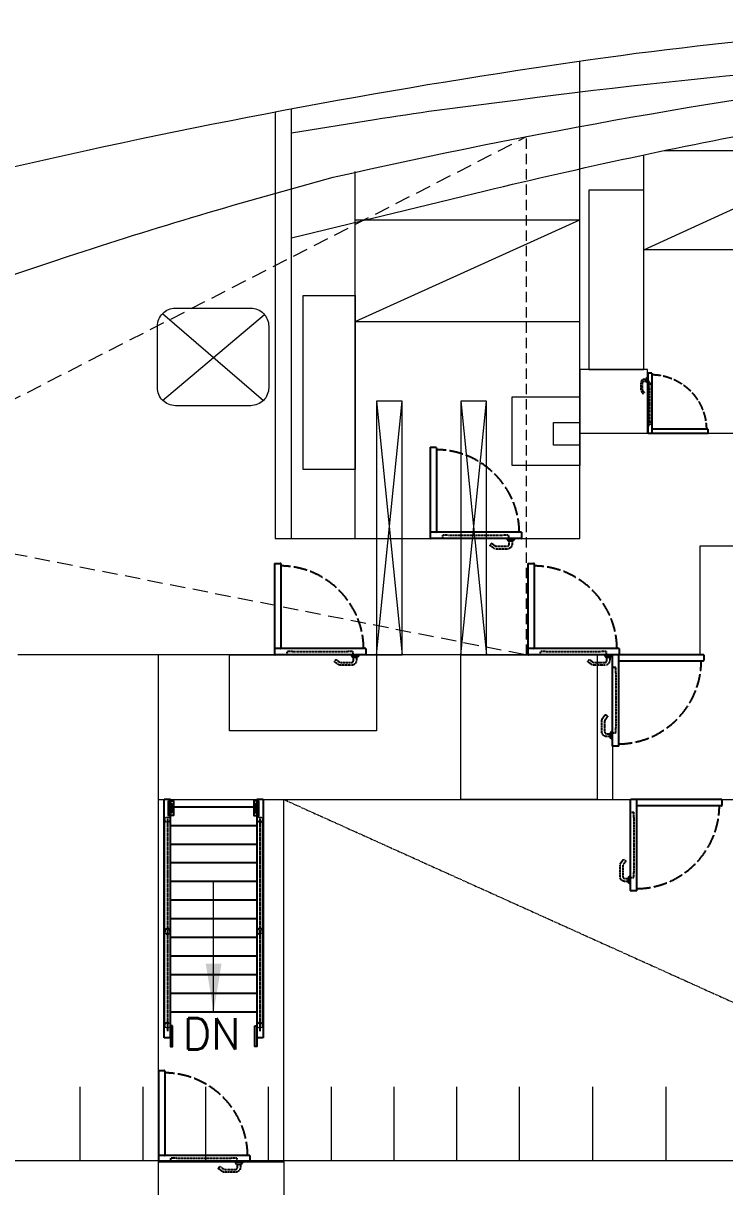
# Model space of a CAD drawing. Header units: inches. Extents: x -1413543 to -1222802, y -662286 to -549720.
# Drawn here: x -1398530 to -1389819, y -619114 to -604660 of the extents above; entities that cross this region are included whole.
import ezdxf

# ---------------------------------------------------------------- set-up
doc = ezdxf.new("R2010")
doc.units = ezdxf.units.IN
doc.header["$MEASUREMENT"] = 0
for name, pattern in [('ACAD_ISO02W100', [15, 12, -3]), ('CENTER', [2, 1.25, -0.25, 0.25, -0.25]), ('CENTER2', [1.125, 0.75, -0.125, 0.125, -0.125]), ('HIDDEN', [0.375, 0.25, -0.125]), ('HIDDENX2', [19.05, 12.7, -6.35])]:
    doc.linetypes.add(name, pattern=pattern)
doc.layers.get('0').update_dxf_attribs({"color": 1, "lineweight": 20})
for name, color, linetype in [('bd casing (6c34) - Visible', 8, 'HIDDEN'), ('bd glass (6c34) - Visible', 8, 'HIDDEN'), ('Dimension', 1, 'Continuous'), ('door (6c34) - Visible', 8, 'HIDDEN'), ('door (dd79) - Visible', 7, 'Continuous'), ('LADDER', 2, 'Continuous')]:
    doc.layers.add(name, color=color, linetype=linetype)
doc.layers.add('Door & Window & scuttle', color=2, linetype='Continuous', lineweight=25)
doc.styles.add('Romans', font='romans.shx', dxfattribs={"width": 0.8})
doc.styles.get("Standard").update_dxf_attribs({"font": 'arial.ttf'})
doc.dimstyles.new('Base Scale 1-300.1', dxfattribs={"dimscale": 300, "dimtxt": 2, "dimasz": 2, "dimexe": 1, "dimexo": 1, "dimgap": 0.7, "dimtad": 1, "dimdec": 0, "dimzin": 0, "dimdsep": 46, "dimtxsty": 'Romans', "dimcen": 0, "dimclrd": 256, "dimclre": 256, "dimclrt": 104, "dimadec": 0, "dimazin": 0, "dimtfac": 1, "dimtdec": 0, "dimtmove": 0, "dimatfit": 3, "dimfxl": 0, "dimtolj": 1, "dimtzin": 0, "dimlwd": -1, "dimlwe": -1, "dimarcsym": 0})

# ---------------------------------------------------------------- blocks, each defined once
blk = doc.blocks.new('frame23')
at = {"color": 0, "ltscale": 10}
for points in [[(346991, -60802), (346991, -60098)], [(347591, -60802), (347591, -60098)], [(348191, -60802), (348191, -60098)], [(348791, -60802), (348791, -60098)], [(349391, -60802), (349391, -60098)], [(349991, -60802), (349991, -60098)], [(350591, -60802), (350591, -60098)], [(351191, -60802), (351191, -60098)], [(351891, -60802), (351891, -60098)], [(352591, -60802), (352591, -60098)]]:
    blk.add_lwpolyline(points, dxfattribs=at)
at = {"color": 0}
blk.add_lwpolyline([(334889, -60802), (479991, -60802)], dxfattribs=at)
blk = doc.blocks.new('A$C2d3c49ee')
at = {"layer": 'LADDER', "color": 0}
for p, q in [((-2216.6, -4000), (-2216.6, -5922.6, 3562.1)), ((-2166.6, -4000, 0), (-2216.6, -4000)), ((-2166.6, -4000, 0), (-2166.6, -5922.6, 3562.1)), ((-1470, -5922.6, 3562.1), (-1470, -4000, -1290.1)), ((-1420, -4000, 0), (-1470, -4000, 0)), ((-1420, -5922.6, 3562.1), (-1420, -4000)), ((-2166.6, -4208.4, 7668.8), (-1470, -4208.4, 7668.8)), ((-2166.6, -4358.9, 7668.8), (-1470, -4358.9, 7668.8)), ((-2166.6, -4509.5, 7209.3), (-1470, -4509.5, 7209.3)), ((-2166.6, -4660, 3562.1), (-1470, -4660, 3562.1)), ((-2166.6, -4810.6, 3562.1), (-1470, -4810.6, 3562.1)), ((-2166.6, -4961.3, 1136), (-1470, -4961.3, 1136)), ((-2166.6, -5111.6, 3562.1), (-1470, -5111.6, 3562.1)), ((-2166.6, -5262.2, 3562.1), (-1470, -5262.2, 3562.1)), ((-2166.6, -5412.7, 5228.8), (-1470, -5412.7, 5228.8)), ((-2166.6, -5563.3, 5228.8), (-1470, -5563.3, 5228.8)), ((-2166.6, -5713.8, 3562.1), (-1470, -5713.8, 3562.1)), ((-2166.6, -5864.3, 3562.1), (-1470, -5864.3, 3562.1)), ((-2166.6, -5864.3, 3562.1), (-1470, -5864.3, 3562.1)), ((-2166.6, -5922.6, 3562.1), (-2216.6, -5922.6, 3562.1)), ((-1420, -5922.6, 3562.1), (-1470, -5922.6, 3562.1))]:
    blk.add_line(p, q, dxfattribs=at)
at = {"layer": 'LADDER', "color": 0, "lineweight": 20}
for p, q in [((-2212.5, -4098.2, 3562.1), (-2212.8, -5760.1, 3562.1)), ((-2169.6, -4098.2, 3562.1), (-2169.9, -5760.1, 3562.1)), ((-1467, -4098.2, 3562.1), (-1466.8, -5760.1, 3562.1)), ((-1424.1, -4098.2, 3562.1), (-1423.9, -5760.1, 3562.1))]:
    blk.add_line(p, q, dxfattribs=at)
at = {"layer": 'LADDER', "color": 0, "linetype": 'CENTER', "ltscale": 0.5}
for p, q in [((-2191.6, -5781.5, 3562.1), (-2191.1, -4053.2, 3562.1)), ((-1445, -5781.5, 3562.1), (-1445.6, -4053.2, 3562.1))]:
    blk.add_line(p, q, dxfattribs=at)
at = {"layer": 'LADDER', "color": 0}
for points, elevation in [([(-2151.6, -4096.9), (-2166.6, -4096.9), (-2166.6, -3928.6), (-2151.6, -3928.6)], 0), ([(-1485, -4096.9), (-1470, -4096.9), (-1470, -3928.6), (-1485, -3928.6)], 0), ([(-2182.6, -5912.6), (-2142.6, -5912.6), (-2142.6, -5792.6), (-2182.6, -5792.6)], 3562.1), ([(-2166.6, -5890.1), (-2158.6, -5890.1), (-2158.6, -5815.1), (-2166.6, -5815.1)], 3562.1), ([(-1454, -5912.6), (-1494, -5912.6), (-1494, -5792.6), (-1454, -5792.6)], 3562.1), ([(-1470, -5890.1), (-1478, -5890.1), (-1478, -5815.1), (-1470, -5815.1)], 3562.1)]:
    blk.add_lwpolyline(points, close=True, dxfattribs=dict(at, elevation=elevation))
at = {"layer": 'LADDER', "color": 0, "linetype": 'HIDDEN', "ltscale": 0.5}
for centre in [(-2191, -4858.8, 3562.1), (-1445.6, -4858.8, 3562.1)]:
    blk.add_circle(centre, 21.5, dxfattribs=at)
at = {"layer": 'LADDER', "color": 0, "lineweight": 20}
for centre, radius, start, end in [((-2191.1, -4098.2, 3562.1), 21.4, 0.00563, 180.00563), ((-1445.6, -4098.2, 3562.1), 21.4, 359.99437, 179.99437), ((-2191.3, -5760.1, 3562.1), 21.5, 179.99689, 0), ((-1445.3, -5760.1, 3562.1), 21.5, 180, 0.00311)]:
    blk.add_arc(centre, radius, start, end, dxfattribs=at)
at = {"layer": 'LADDER', "color": 0, "linetype": 'HIDDEN', "ltscale": 0.5}
for centre, start, end in [((-2190.9, -4101.1, 3562.1), 180.00087, 354.11477), ((-1445.7, -4101.1, 3562.1), 185.88523, 359.99913), ((-2191.3, -5760.1, 3562.1), 5.88523, 179.99913), ((-1445.3, -5760.1, 3562.1), 0.00087, 174.11477)]:
    blk.add_arc(centre, 21.5, start, end, dxfattribs=at)
blk = doc.blocks.new('qwee')
at = {"layer": 'bd casing (6c34) - Visible', "color": 0}
for points in [[(541433, -116123, -12), (541448, -116123, -12), (541463, -116123, -12)], [(541433, -116123, -12), (541433, -116147, -12), (541433, -116171, -12)], [(541433, -116651, -12), (541433, -116675, -12), (541433, -116699, -12)], [(541463, -116699, -12), (541448, -116699, -12), (541433, -116699, -12)]]:
    blk.add_open_spline(points, degree=2, dxfattribs=at)
at = {"layer": 'bd glass (6c34) - Visible', "color": 0}
blk.add_open_spline([(541433, -116651, -12), (541433, -116411, -12), (541433, -116171, -12)], degree=2, dxfattribs=at)
at = {"layer": 'Door & Window & scuttle', "color": 0, "linetype": 'ACAD_ISO02W100', "ltscale": 10}
blk.add_arc((541417, -116760, -12), 732, 90.7066, 179.4564, dxfattribs=at)
at = {"layer": 'door (6c34) - Visible', "color": 0}
for points, knots in [([(541486, -116092, -12), (541491, -116092, -12), (541496, -116092, -12), (541500, -116092, -12), (541503, -116092, -12), (541506, -116092, -12), (541509, -116092, -12), (541509, -116092, -12), (541510, -116092, -12), (541511, -116092, -12), (541513, -116092, -12), (541515, -116092, -12), (541516, -116092, -12), (541520, -116093, -12), (541523, -116094, -12), (541527, -116095, -12), (541530, -116096, -12), (541534, -116098, -12), (541537, -116100, -12), (541540, -116103, -12), (541543, -116105, -12), (541545, -116108, -12), (541548, -116111, -12), (541550, -116115, -12), (541551, -116118, -12), (541553, -116121, -12), (541554, -116125, -12), (541555, -116129, -12), (541555, -116130, -12), (541555, -116132, -12), (541555, -116134, -12), (541555, -116135, -12), (541555, -116136, -12), (541555, -116137, -12), (541555, -116138, -12), (541555, -116139, -12), (541555, -116140, -12), (541555, -116142, -12), (541555, -116144, -12), (541555, -116147, -12), (541555, -116149, -12), (541555, -116151, -12), (541555, -116154, -12), (541555, -116163, -12), (541555, -116173, -12), (541555, -116182, -12), (541555, -116192, -12), (541555, -116201, -12), (541555, -116210, -12), (541555, -116213, -12), (541555, -116215, -12), (541555, -116218, -12), (541555, -116220, -12), (541555, -116222, -12), (541555, -116225, -12), (541555, -116225, -12), (541555, -116226, -12), (541555, -116226, -12), (541555, -116227, -12), (541555, -116228, -12), (541555, -116229, -12), (541555, -116229, -12), (541555, -116230, -12), (541555, -116231, -12), (541555, -116234, -12), (541554, -116237, -12), (541554, -116240, -12), (541553, -116243, -12), (541552, -116246, -12), (541550, -116248, -12), (541550, -116249, -12), (541549, -116250, -12), (541549, -116250, -12), (541549, -116251, -12), (541548, -116252, -12), (541548, -116252, -12), (541547, -116253, -12), (541547, -116254, -12), (541547, -116254, -12), (541546, -116255, -12), (541546, -116255, -12), (541546, -116255, -12), (541545, -116256, -12), (541545, -116256, -12), (541545, -116256, -12), (541544, -116258, -12), (541542, -116260, -12), (541541, -116261, -12), (541540, -116263, -12), (541539, -116264, -12), (541538, -116266, -12), (541535, -116269, -12), (541533, -116272, -12), (541531, -116275, -12), (541528, -116279, -12), (541526, -116282, -12), (541523, -116285, -12)], [1.795647, 1.795647, 1.795647, 1.795647, 16.373701, 16.373701, 16.373701, 24.654515, 24.654515, 24.654515, 27.283929, 27.283929, 27.283929, 32.321107, 32.321107, 32.321107, 43.237309, 43.237309, 43.237309, 54.686123, 54.686123, 54.686123, 66.367219, 66.367219, 66.367219, 77.893449, 77.893449, 77.893449, 88.905867, 88.905867, 88.905867, 94.138366, 94.138366, 94.138366, 97.475142, 97.475142, 97.475142, 100.042977, 100.042977, 100.042977, 107.077017, 107.077017, 107.077017, 114.169226, 114.169226, 114.169226, 142.496763, 142.496763, 142.496763, 170.829157, 170.829157, 170.829157, 177.916258, 177.916258, 177.916258, 184.977658, 184.977658, 184.977658, 186.904096, 186.904096, 186.904096, 189.16594, 189.16594, 189.16594, 191.395327, 191.395327, 191.395327, 200.539981, 200.539981, 200.539981, 209.665065, 209.665065, 209.665065, 211.921544, 211.921544, 211.921544, 214.180847, 214.180847, 214.180847, 216.407599, 216.407599, 216.407599, 217.898003, 217.898003, 217.898003, 219.259092, 219.259092, 219.259092, 225.229087, 225.229087, 225.229087, 231.20403, 231.20403, 231.20403, 243.15237, 243.15237, 243.15237, 255.101362, 255.101362, 255.101362, 255.101362]), ([(541504, -116270, -12), (541506, -116267, -12), (541508, -116264, -12), (541511, -116261, -12), (541513, -116258, -12), (541516, -116254, -12), (541518, -116251, -12), (541519, -116250, -12), (541520, -116248, -12), (541522, -116246, -12), (541523, -116245, -12), (541524, -116243, -12), (541525, -116242, -12), (541525, -116241, -12), (541526, -116241, -12), (541526, -116241, -12), (541526, -116240, -12), (541527, -116240, -12), (541527, -116240, -12), (541527, -116239, -12), (541527, -116239, -12), (541527, -116239, -12), (541527, -116238, -12), (541528, -116238, -12), (541528, -116238, -12), (541528, -116238, -12), (541528, -116237, -12), (541528, -116237, -12), (541529, -116236, -12), (541530, -116234, -12), (541530, -116233, -12), (541530, -116232, -12), (541531, -116230, -12), (541531, -116229, -12), (541531, -116229, -12), (541531, -116228, -12), (541531, -116228, -12), (541531, -116228, -12), (541531, -116227, -12), (541531, -116226, -12), (541531, -116226, -12), (541531, -116225, -12), (541531, -116225, -12), (541531, -116222, -12), (541531, -116220, -12), (541531, -116218, -12), (541531, -116215, -12), (541531, -116213, -12), (541531, -116210, -12), (541531, -116201, -12), (541531, -116192, -12), (541531, -116182, -12), (541531, -116173, -12), (541531, -116163, -12), (541531, -116154, -12), (541531, -116151, -12), (541531, -116149, -12), (541531, -116147, -12), (541531, -116144, -12), (541531, -116142, -12), (541531, -116140, -12), (541531, -116139, -12), (541531, -116138, -12), (541531, -116137, -12), (541531, -116136, -12), (541531, -116136, -12), (541531, -116135, -12), (541531, -116135, -12), (541531, -116134, -12), (541530, -116133, -12), (541530, -116131, -12), (541530, -116130, -12), (541529, -116128, -12), (541528, -116127, -12), (541527, -116125, -12), (541526, -116124, -12), (541525, -116122, -12), (541524, -116121, -12), (541522, -116120, -12), (541521, -116119, -12), (541519, -116118, -12), (541518, -116118, -12), (541516, -116117, -12), (541515, -116117, -12), (541513, -116116, -12), (541512, -116116, -12), (541512, -116116, -12), (541511, -116116, -12), (541510, -116116, -12), (541509, -116116, -12), (541509, -116116, -12), (541506, -116116, -12), (541503, -116116, -12), (541500, -116116, -12), (541496, -116116, -12), (541491, -116116, -12), (541486, -116116, -12)], [0, 0, 0, 0, 11.948992, 11.948992, 11.948992, 23.897801, 23.897801, 23.897801, 29.872276, 29.872276, 29.872276, 35.85081, 35.85081, 35.85081, 37.203356, 37.203356, 37.203356, 38.427182, 38.427182, 38.427182, 39.456646, 39.456646, 39.456646, 40.483304, 40.483304, 40.483304, 41.51353, 41.51353, 41.51353, 45.656856, 45.656856, 45.656856, 49.780168, 49.780168, 49.780168, 50.816029, 50.816029, 50.816029, 52.361849, 52.361849, 52.361849, 54.243136, 54.243136, 54.243136, 61.349686, 61.349686, 61.349686, 68.43025, 68.43025, 68.43025, 96.769181, 96.769181, 96.769181, 125.112929, 125.112929, 125.112929, 132.188927, 132.188927, 132.188927, 139.323117, 139.323117, 139.323117, 141.790748, 141.790748, 141.790748, 143.489566, 143.489566, 143.489566, 145.85198, 145.85198, 145.85198, 150.863874, 150.863874, 150.863874, 156.102942, 156.102942, 156.102942, 161.411952, 161.411952, 161.411952, 166.618452, 166.618452, 166.618452, 171.527424, 171.527424, 171.527424, 173.960274, 173.960274, 173.960274, 176.063873, 176.063873, 176.063873, 184.170713, 184.170713, 184.170713, 198.212156, 198.212156, 198.212156, 198.212156])]:
    blk.add_open_spline(points, degree=3, knots=knots, dxfattribs=at)
blk.add_open_spline([(541523, -116285, -12), (541514, -116278, -12), (541504, -116270, -12)], degree=2, dxfattribs=at)
at = {"layer": 'door (dd79) - Visible', "color": 0}
for p, q in [((541408, -116008, -12), (541408, -116808, -12)), ((541408, -116008, -12), (541458, -116008, -12)), ((541463, -116013, -12), (541463, -116803, -12)), ((541468, -116074, -12), (541468, -116134, -12)), ((541474, -116074, -12), (541484, -116082, -12)), ((541474, -116077, -12), (541484, -116085, -12)), ((541484, -116126, -12), (541484, -116082, -12)), ((541468, -116134, -12), (541474, -116134, -12)), ((541474, -116134, -12), (541484, -116126, -12)), ((540663, -116808, -12), (540663, -116758, -12)), ((540663, -116808, -12), (541458, -116808, -12)), ((540668, -116753, -12), (541403, -116753, -12))]:
    blk.add_line(p, q, dxfattribs=at)
for centre, start, end in [((541458, -116013, -12), 360, 90), ((540668, -116758, -12), 90, 180), ((541403, -116758, -12), 360, 90), ((541458, -116803, -12), 270, 0)]:
    blk.add_arc(centre, 4.8, start, end, dxfattribs=at)
for points, degree in [([(541468, -116074, -12), (541471, -116074, -12), (541474, -116074, -12)], 2), ([(541468, -116077, -12), (541471, -116077, -12), (541474, -116077, -12)], 2), ([(541484, -116092, -12), (541485, -116092, -12), (541485, -116092, -12), (541486, -116092, -12)], 3), ([(541486, -116116, -12), (541486, -116116, -12), (541485, -116116, -12), (541484, -116116, -12)], 3), ([(541408, -116753, -12), (541408, -116778, -12), (541408, -116803, -12)], 2)]:
    blk.add_open_spline(points, degree=degree, dxfattribs=at)
blk = doc.blocks.new('344')
at = {"color": 0, "xscale": -1.166284279373328, "yscale": 1.166284279373328, "zscale": 1.166284279373328}
blk.add_blockref('qwee', (1172203, 20598, 13), dxfattribs=at)

msp = doc.modelspace()

# ---------------------------------------------------------------- linework, layer by layer
at = {"color": 0, "ltscale": 30}
for points in [[(-1246088, -631376), (-1258070, -631995), (-1261636, -632537), (-1264864, -632947), (-1264991, -632947), (-1383635, -632947, -0.029943), (-1393912, -631927, -0.028919), (-1400690, -630435), (-1408334, -628283), (-1408334, -618760), (-1408334, -609013), (-1406184, -608395, -0.013344), (-1398638, -606441, -0.021418), (-1391487, -605111, -0.033683), (-1385391, -604660), (-1264991, -604660), (-1261636, -605071), (-1258070, -605612), (-1246088, -606232)], [(-1375830, -632947, -0.029736), (-1383554, -632594, -0.039201), (-1394682, -630527, -0.014051), (-1397979, -629543, -0.012109), (-1403856, -627449, 0.000344), (-1406232, -626539), (-1408006, -625860), (-1408006, -618760), (-1408006, -611241), (-1406232, -610563, 0.000344), (-1403856, -609653, -0.012109), (-1397979, -607558, -0.014051), (-1394682, -606574, -0.04816), (-1379650, -604660)], [(-1395201, -607325), (-1392792, -606742, -0.013097), (-1389173, -605966, -0.027803), (-1383737, -605259, -0.010857), (-1378022, -604962)], [(-1395201, -606020), (-1394170, -605856, -0.010631), (-1392617, -605641, -0.025769), (-1385098, -605015, -35.400211)]]:
    msp.add_lwpolyline(points, format="xyb", dxfattribs=at)
for points in [[(-1395401, -605760), (-1395401, -611062), (-1391620, -611062), (-1391620, -605130)], [(-1395201, -611062), (-1395201, -605722)], [(-1390573, -606243), (-1388130, -606243), (-1388130, -607476), (-1390824, -607476), (-1390824, -606296)], [(-1390824, -607476), (-1388130, -606243)], [(-1394408, -611062), (-1394408, -606501)], [(-1394408, -607102), (-1391620, -607102)], [(-1394408, -608365), (-1391620, -607102)], [(-1396799, -608265), (-1395548, -609346)], [(-1396799, -609346), (-1395535, -608279)], [(-1394408, -608365), (-1391620, -608365)], [(-1391620, -609751), (-1386359, -609751), (-1386359, -608599), (-1375830, -608599)], [(-1394144, -609357), (-1393824, -612506)], [(-1394144, -612506), (-1393824, -609357)], [(-1393097, -609357), (-1392777, -612506)], [(-1393097, -612506), (-1392777, -609357)], [(-1375830, -609862), (-1384924, -609862), (-1384924, -611156), (-1390129, -611156), (-1390129, -612506), (-1398407, -612506)], [(-1396850, -618804), (-1396850, -612506)], [(-1391214, -612506), (-1391214, -614304)], [(-1396850, -614304), (-1375997, -614304)], [(-1395293, -618804), (-1395293, -614304)], [(-1410223, -618787), (-1225777, -618787)], [(-1410223, -618787), (-1225787, -618787)], [(-1395293, -618803), (-1395293, -623017)]]:
    msp.add_lwpolyline(points, dxfattribs=at)
at = {"color": 0, "linetype": 'HIDDENX2', "ltscale": 15}
for points in [[(-1404836, -612506), (-1392280, -606069)], [(-1398407, -612506), (-1404836, -612506), (-1404836, -610029)], [(-1404836, -610029), (-1392280, -612506)]]:
    msp.add_lwpolyline(points, dxfattribs=at)
at = {"color": 0, "linetype": 'HIDDENX2', "ltscale": 10}
msp.add_lwpolyline([(-1392280, -612506), (-1392280, -606069)], dxfattribs=at)
at = {"color": 0, "ltscale": 30}
for points in [[(-1391508, -608960), (-1390824, -608960), (-1390824, -606734), (-1391508, -606734)], [(-1394408, -610206), (-1395054, -610206), (-1395054, -608041), (-1394408, -608041)], [(-1391620, -609751), (-1390776, -609751), (-1390776, -608960), (-1391620, -608960)], [(-1394144, -612506), (-1393824, -612506), (-1393824, -609357), (-1394144, -609357)], [(-1393097, -612506), (-1392777, -612506), (-1392777, -609357), (-1393097, -609357)], [(-1391620, -610155), (-1392460, -610155), (-1392460, -609303), (-1391620, -609303)], [(-1391620, -609902), (-1391944, -609902), (-1391944, -609621), (-1391620, -609621)], [(-1395968, -612506), (-1394144, -612506), (-1394144, -613452), (-1395968, -613452)], [(-1393097, -612506), (-1391405, -612506), (-1391405, -614304), (-1393097, -614304)], [(-1396850, -618804), (-1395293, -618804), (-1395293, -622042), (-1396850, -622042)]]:
    msp.add_lwpolyline(points, close=True, dxfattribs=at)
msp.add_lwpolyline([(-1396641, -608200), (-1395706, -608200, -0.414214), (-1395482, -608423), (-1395482, -609188, -0.414214), (-1395706, -609411), (-1396641, -609411, -0.414214), (-1396864, -609188), (-1396864, -608423, -0.414214)], format="xyb", close=True, dxfattribs=at)
at = {"color": 0, "linetype": 'CENTER2', "ltscale": 30}
msp.add_lwpolyline([(-1395293, -614304), (-1375997, -623017)], dxfattribs=at)

# ---------------------------------------------------------------- block references
at = {"color": 0}
for name, p, xscale, yscale, zscale in [('344', (-1825292, -516831), 0.8036134449277308, 0.8036134449277308, 0.8036134449277308), ('frame23', (-1848594, -539800), 1.299088075144587, 1.299088075144587, 1.299088075144587)]:
    msp.add_blockref(name, p, dxfattribs=dict(at, xscale=xscale, yscale=yscale, zscale=zscale))
at = {"color": 0, "xscale": -1.216675136929582, "yscale": 1.216675136929582, "zscale": 1.216675136929582}
for p, rotation in [((-1252788, -1268922), 270), ((-1254721, -1270366), 270), ((-1251575, -1270366), 270), ((-2049074, -753195), 180), ((-2048849, -754993), 180), ((-1256162, -1276664), 270)]:
    msp.add_blockref('344', p, dxfattribs=dict(at, rotation=rotation))
at = {"layer": 'Dimension', "color": 0, "linetype": 'Continuous', "ltscale": 0.5, "xscale": -1.53909753161822, "yscale": 1.53909753161822, "zscale": 1.53909753161822, "rotation": 180}
msp.add_blockref('A$C2d3c49ee', (-1393367, -623419, -5482), dxfattribs=at)

# ---------------------------------------------------------------- texts
at = {"color": 0, "ltscale": 30, "insert": (-1395830, -617020), "char_height": 389.73, "attachment_point": 3}
msp.add_mtext_dynamic_manual_height_columns('{\\Fromans|c0;DN}', width=574.43, gutter_width=37.5, heights=[0], dxfattribs=at)

# ---------------------------------------------------------------- leaders
at = {"color": 0, "ltscale": 30}
msp.add_leader([(-1396166, -616942, 6321), (-1396166, -615320, 6321)], dimstyle='Base Scale 1-300.1', override={"dimclrd": 0}, dxfattribs=at)

doc.saveas('drawing.dxf')
